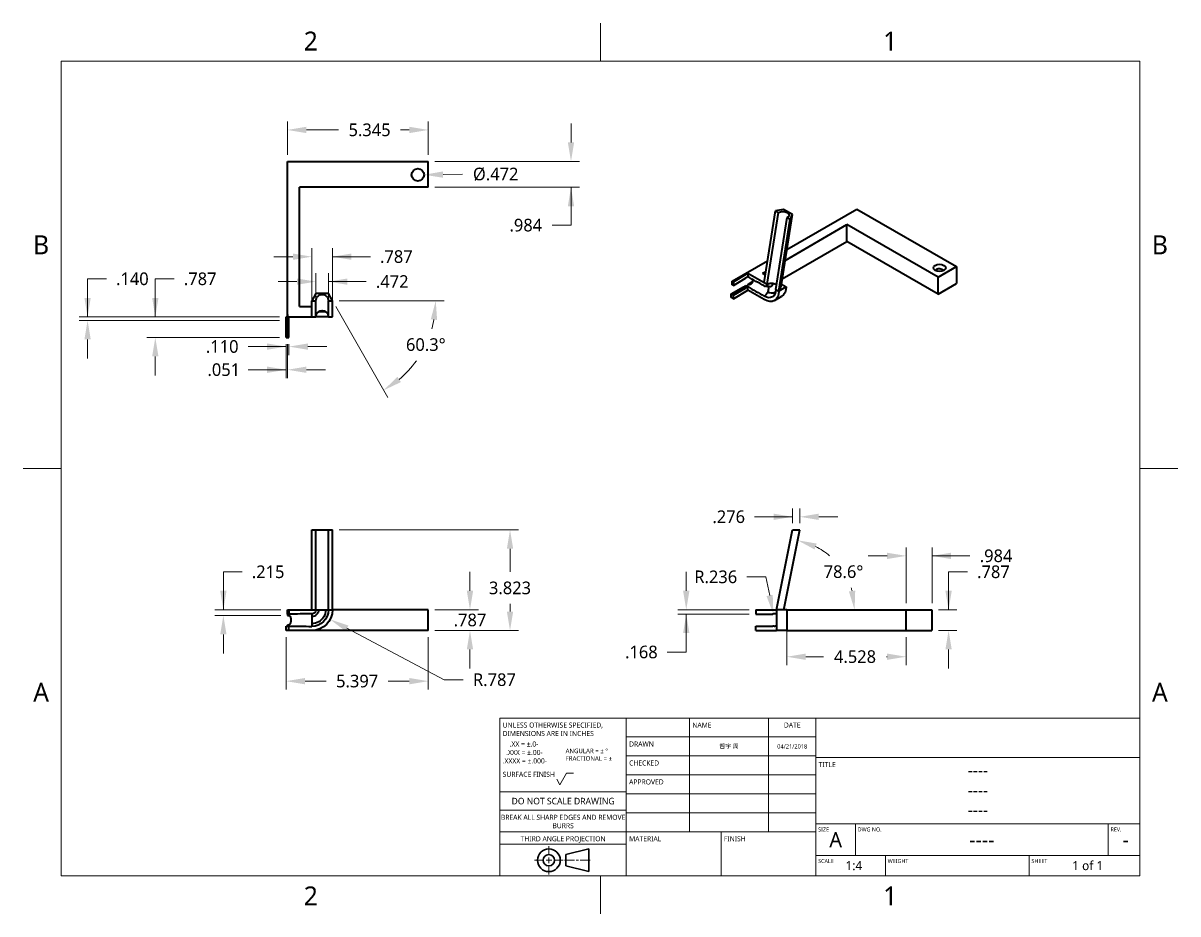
# Model space of a CAD drawing. Header units: inches. Extents: x 0 to 11, y 0 to 8.5.
import ezdxf

# ---------------------------------------------------------------- set-up
doc = ezdxf.new("R2010")
doc.units = ezdxf.units.IN
doc.header["$LTSCALE"] = 0.5
doc.header["$MEASUREMENT"] = 0
for name, color, linetype, lineweight in [('ANNOTATION_TEXT', 7, 'Continuous', 25), ('BORDER_FRAME', 7, 'Continuous', 15), ('BORDER_ZONES', 7, 'Continuous', 15), ('TANGENT_LINES', 7, 'Continuous', 15), ('TITLE_BLOCK', 7, 'Continuous', 15), ('Visible', 7, 'Continuous', 40)]:
    doc.layers.add(name, color=color, linetype=linetype, lineweight=lineweight)
doc.styles.add('Onshape-Standard', font='NotoSans-Regular.ttf')
doc.styles.add('Onshape-Standard-Dimension', font='')
doc.styles.add('Onshape-Standard-Fields', font='')
doc.styles.get('Onshape-Standard-Dimension').set_extended_font_data('Noto Sans')
doc.styles.get('Onshape-Standard-Fields').set_extended_font_data('Noto Sans')
doc.dimstyles.new('Onshape-Standard$0', dxfattribs={"dimtxt": 0.12, "dimasz": 0.18, "dimexe": 0.08, "dimexo": 0.0625, "dimgap": 0.09, "dimtad": 0, "dimtih": 1, "dimtoh": 1, "dimdec": 3, "dimzin": 7, "dimdsep": 46, "dimtxsty": 'Onshape-Standard-Dimension', "dimcen": 0.09, "dimadec": 1, "dimazin": 0, "dimtfac": 1, "dimtdec": 3, "dimtofl": 0, "dimtmove": 0, "dimatfit": 3, "dimfxl": 0, "dimtolj": 1, "dimtzin": 7, "dimlwd": 13, "dimlwe": 13, "dimarcsym": 0})
doc.dimstyles.new('Onshape-Standard$2', dxfattribs={"dimtxt": 0.12, "dimasz": 0.18, "dimexe": 0.08, "dimexo": 0.0625, "dimgap": 0.09, "dimtad": 0, "dimtih": 1, "dimtoh": 1, "dimdec": 3, "dimzin": 7, "dimdsep": 46, "dimtxsty": 'Onshape-Standard-Dimension', "dimcen": 0.09, "dimadec": 1, "dimazin": 0, "dimtfac": 1, "dimtdec": 3, "dimtofl": 0, "dimtmove": 0, "dimatfit": 3, "dimfxl": 0, "dimtolj": 1, "dimtzin": 7, "dimlwd": 13, "dimlwe": 13, "dimarcsym": 0})
doc.dimstyles.new('Onshape-Standard$3', dxfattribs={"dimtxt": 0.12, "dimasz": 0.18, "dimexe": 0.08, "dimexo": 0.0625, "dimgap": 0.09, "dimtad": 0, "dimtih": 1, "dimtoh": 1, "dimdec": 3, "dimzin": 7, "dimdsep": 46, "dimtxsty": 'Onshape-Standard-Dimension', "dimcen": 0, "dimadec": 1, "dimazin": 0, "dimtfac": 1, "dimtdec": 3, "dimtofl": 0, "dimtmove": 0, "dimatfit": 3, "dimfxl": 0, "dimtolj": 1, "dimtzin": 7, "dimlwd": 13, "dimlwe": 13, "dimarcsym": 0})
doc.dimstyles.new('Onshape-Standard$4', dxfattribs={"dimtxt": 0.12, "dimasz": 0.18, "dimexe": 0.08, "dimexo": 0.0625, "dimgap": 0.09, "dimtad": 0, "dimtih": 1, "dimtoh": 1, "dimdec": 3, "dimzin": 7, "dimdsep": 46, "dimtxsty": 'Onshape-Standard-Dimension', "dimcen": 0, "dimadec": 1, "dimazin": 0, "dimtfac": 1, "dimtdec": 3, "dimtofl": 0, "dimtmove": 0, "dimatfit": 3, "dimfxl": 0, "dimtolj": 1, "dimtzin": 7, "dimlwd": 13, "dimlwe": 13, "dimarcsym": 0})

# ---------------------------------------------------------------- blocks, each defined once
blk = doc.blocks.new('*D1')
at = {"layer": 'ANNOTATION_TEXT', "color": 0, "lineweight": 13}
for p, q in [((6.89, 3.22), (7.07, 3.22)), ((7.07, 3.22), (7.106, 3.044))]:
    blk.add_line(p, q, dxfattribs=at)
at = {"layer": 'ANNOTATION_TEXT', "color": 0}
blk.add_solid([(7.076, 3.038), (7.135, 3.05), (7.141, 2.868)], dxfattribs=at)
at = {"layer": 'Defpoints', "color": 0}
for p in [(7.141, 2.868), (7.153, 2.81)]:
    blk.add_point(p, dxfattribs=at)
at = {"layer": 'ANNOTATION_TEXT', "color": 0, "insert": (6.594, 3.22), "char_height": 0.12, "attachment_point": 5, "style": 'Onshape-Standard-Dimension'}
blk.add_mtext('\\A1;R.236', dxfattribs=at)
blk = doc.blocks.new('*D2')
at = {"layer": 'ANNOTATION_TEXT', "color": 0, "lineweight": 13}
for p, q in [((6.314, 3.088), (6.314, 3.268)), ((6.911, 2.908), (6.234, 2.908)), ((6.911, 2.866), (6.234, 2.866)), ((6.314, 2.506), (6.314, 2.866)), ((6.134, 2.506), (6.314, 2.506))]:
    blk.add_line(p, q, dxfattribs=at)
at = {"layer": 'ANNOTATION_TEXT', "color": 0}
for points in [[(6.284, 3.088), (6.344, 3.088), (6.314, 2.908)], [(6.344, 2.686), (6.284, 2.686), (6.314, 2.866)]]:
    blk.add_solid(points, dxfattribs=at)
at = {"layer": 'Defpoints', "color": 0}
for p in [(6.314, 2.866), (6.973, 2.908), (6.973, 2.866)]:
    blk.add_point(p, dxfattribs=at)
at = {"layer": 'ANNOTATION_TEXT', "color": 0, "insert": (5.888, 2.506), "char_height": 0.12, "attachment_point": 5, "style": 'Onshape-Standard-Dimension'}
blk.add_mtext('\\A1;.168', dxfattribs=at)
blk = doc.blocks.new('*D3')
at = {"layer": 'ANNOTATION_TEXT', "color": 0, "lineweight": 13}
for p, q in [((8.984, 3.268), (8.804, 3.268)), ((8.804, 3.268), (8.804, 2.908)), ((8.709, 2.908), (8.884, 2.908)), ((8.709, 2.711), (8.884, 2.711)), ((8.804, 2.531), (8.804, 2.351))]:
    blk.add_line(p, q, dxfattribs=at)
at = {"layer": 'ANNOTATION_TEXT', "color": 0}
for points in [[(8.774, 3.088), (8.834, 3.088), (8.804, 2.908)], [(8.834, 2.531), (8.774, 2.531), (8.804, 2.711)]]:
    blk.add_solid(points, dxfattribs=at)
at = {"layer": 'Defpoints', "color": 0}
for p in [(8.647, 2.908), (8.647, 2.711), (8.804, 2.711)]:
    blk.add_point(p, dxfattribs=at)
at = {"layer": 'ANNOTATION_TEXT', "color": 0, "insert": (9.23, 3.268), "char_height": 0.12, "attachment_point": 5, "style": 'Onshape-Standard-Dimension'}
blk.add_mtext('\\A1;.787', dxfattribs=at)
blk = doc.blocks.new('*D4')
at = {"layer": 'ANNOTATION_TEXT', "color": 0, "lineweight": 13}
for p, q in [((8.221, 3.42), (8.041, 3.42)), ((8.401, 2.971), (8.401, 3.5)), ((8.647, 2.971), (8.647, 3.5)), ((8.647, 3.42), (9.007, 3.42)), ((8.827, 3.42), (9.007, 3.42))]:
    blk.add_line(p, q, dxfattribs=at)
at = {"layer": 'ANNOTATION_TEXT', "color": 0}
for points in [[(8.221, 3.39), (8.221, 3.45), (8.401, 3.42)], [(8.827, 3.45), (8.827, 3.39), (8.647, 3.42)]]:
    blk.add_solid(points, dxfattribs=at)
at = {"layer": 'Defpoints', "color": 0}
for p in [(8.647, 3.42), (8.401, 2.908), (8.647, 2.908)]:
    blk.add_point(p, dxfattribs=at)
at = {"layer": 'ANNOTATION_TEXT', "color": 0, "insert": (9.255, 3.42), "char_height": 0.12, "attachment_point": 5, "style": 'Onshape-Standard-Dimension'}
blk.add_mtext('\\A1;.984', dxfattribs=at)
blk = doc.blocks.new('*D5')
at = {"layer": 'ANNOTATION_TEXT', "color": 0, "lineweight": 13}
for p, q in [((7.269, 2.846), (7.269, 2.382)), ((8.401, 2.649), (8.401, 2.382)), ((7.449, 2.462), (7.618, 2.462)), ((8.221, 2.462), (8.214, 2.462))]:
    blk.add_line(p, q, dxfattribs=at)
at = {"layer": 'ANNOTATION_TEXT', "color": 0}
for points in [[(7.449, 2.492), (7.449, 2.432), (7.269, 2.462)], [(8.221, 2.432), (8.221, 2.492), (8.401, 2.462)]]:
    blk.add_solid(points, dxfattribs=at)
at = {"layer": 'Defpoints', "color": 0}
for p in [(7.269, 2.908), (8.401, 2.711), (7.269, 2.462)]:
    blk.add_point(p, dxfattribs=at)
at = {"layer": 'ANNOTATION_TEXT', "color": 0, "insert": (7.916, 2.462), "char_height": 0.12, "attachment_point": 5, "style": 'Onshape-Standard-Dimension'}
blk.add_mtext('\\A1;4.528', dxfattribs=at)
blk = doc.blocks.new('*D6')
at = {"layer": 'ANNOTATION_TEXT', "color": 0, "lineweight": 13}
for start, end in [(49.6062, 63.2733), (15.3745, 18.082)]:
    blk.add_arc((7.239, 2.908), 0.673, start, end, dxfattribs=at)
at = {"layer": 'ANNOTATION_TEXT', "color": 0}
for points in [[(7.552, 3.537), (7.532, 3.481), (7.372, 3.568)], [(7.858, 3.082), (7.918, 3.09), (7.912, 2.908)]]:
    blk.add_solid(points, dxfattribs=at)
at = {"layer": 'Defpoints', "color": 0}
for p in [(7.392, 3.667), (7.65, 3.441), (7.239, 2.908), (7.269, 2.908), (8.401, 2.908)]:
    blk.add_point(p, dxfattribs=at)
at = {"layer": 'ANNOTATION_TEXT', "color": 0, "insert": (7.807, 3.269), "char_height": 0.12, "attachment_point": 5, "style": 'Onshape-Standard-Dimension'}
blk.add_mtext('\\A1;78.6%%d', dxfattribs=at)
blk = doc.blocks.new('*D7')
at = {"layer": 'ANNOTATION_TEXT', "color": 0, "lineweight": 13}
for p, q in [((7.323, 3.73), (7.323, 3.871)), ((7.392, 3.73), (7.392, 3.871)), ((7.323, 3.791), (6.963, 3.791)), ((7.143, 3.791), (6.963, 3.791)), ((7.572, 3.791), (7.752, 3.791))]:
    blk.add_line(p, q, dxfattribs=at)
at = {"layer": 'ANNOTATION_TEXT', "color": 0}
for points in [[(7.143, 3.761), (7.143, 3.821), (7.323, 3.791)], [(7.572, 3.821), (7.572, 3.761), (7.392, 3.791)]]:
    blk.add_solid(points, dxfattribs=at)
at = {"layer": 'Defpoints', "color": 0}
for p in [(7.392, 3.791), (7.323, 3.667), (7.392, 3.667)]:
    blk.add_point(p, dxfattribs=at)
at = {"layer": 'ANNOTATION_TEXT', "color": 0, "insert": (6.717, 3.791), "char_height": 0.12, "attachment_point": 5, "style": 'Onshape-Standard-Dimension'}
blk.add_mtext('\\A1;.276', dxfattribs=at)
blk = doc.blocks.new('*D8')
at = {"layer": 'ANNOTATION_TEXT', "color": 0, "lineweight": 13}
for p, q in [((2.515, 5.408), (2.155, 5.408)), ((2.335, 5.408), (2.155, 5.408)), ((2.515, 5.432), (2.515, 5.328)), ((2.543, 5.432), (2.543, 5.328)), ((2.723, 5.408), (2.903, 5.408))]:
    blk.add_line(p, q, dxfattribs=at)
at = {"layer": 'ANNOTATION_TEXT', "color": 0}
for points in [[(2.335, 5.378), (2.335, 5.438), (2.515, 5.408)], [(2.723, 5.438), (2.723, 5.378), (2.543, 5.408)]]:
    blk.add_solid(points, dxfattribs=at)
at = {"layer": 'Defpoints', "color": 0}
for p in [(2.515, 5.494), (2.543, 5.494), (2.543, 5.408)]:
    blk.add_point(p, dxfattribs=at)
at = {"layer": 'ANNOTATION_TEXT', "color": 0, "insert": (1.909, 5.408), "char_height": 0.12, "attachment_point": 5, "style": 'Onshape-Standard-Dimension'}
blk.add_mtext('\\A1;.110', dxfattribs=at)
blk = doc.blocks.new('*D9')
at = {"layer": 'ANNOTATION_TEXT', "color": 0, "lineweight": 13}
for p, q in [((2.515, 5.432), (2.515, 5.108)), ((2.528, 5.432), (2.528, 5.108)), ((2.515, 5.188), (2.155, 5.188)), ((2.335, 5.188), (2.155, 5.188)), ((2.708, 5.188), (2.888, 5.188))]:
    blk.add_line(p, q, dxfattribs=at)
at = {"layer": 'ANNOTATION_TEXT', "color": 0}
for points in [[(2.335, 5.158), (2.335, 5.218), (2.515, 5.188)], [(2.708, 5.218), (2.708, 5.158), (2.528, 5.188)]]:
    blk.add_solid(points, dxfattribs=at)
at = {"layer": 'Defpoints', "color": 0}
for p in [(2.515, 5.494), (2.528, 5.494), (2.528, 5.188)]:
    blk.add_point(p, dxfattribs=at)
at = {"layer": 'ANNOTATION_TEXT', "color": 0, "insert": (1.924, 5.188), "char_height": 0.12, "attachment_point": 5, "style": 'Onshape-Standard-Dimension'}
blk.add_mtext('\\A1;.051', dxfattribs=at)
blk = doc.blocks.new('*D10')
at = {"layer": 'ANNOTATION_TEXT', "color": 0, "lineweight": 13}
for p, q in [((1.454, 6.051), (1.274, 6.051)), ((1.274, 6.051), (1.274, 5.691)), ((2.453, 5.691), (1.194, 5.691)), ((2.453, 5.494), (1.194, 5.494)), ((1.274, 5.314), (1.274, 5.134))]:
    blk.add_line(p, q, dxfattribs=at)
at = {"layer": 'ANNOTATION_TEXT', "color": 0}
for points in [[(1.244, 5.871), (1.304, 5.871), (1.274, 5.691)], [(1.304, 5.314), (1.244, 5.314), (1.274, 5.494)]]:
    blk.add_solid(points, dxfattribs=at)
at = {"layer": 'Defpoints', "color": 0}
for p in [(1.274, 5.691), (2.515, 5.691), (2.515, 5.494)]:
    blk.add_point(p, dxfattribs=at)
at = {"layer": 'ANNOTATION_TEXT', "color": 0, "insert": (1.7, 6.051), "char_height": 0.12, "attachment_point": 5, "style": 'Onshape-Standard-Dimension'}
blk.add_mtext('\\A1;.787', dxfattribs=at)
blk = doc.blocks.new('*D11')
at = {"layer": 'ANNOTATION_TEXT', "color": 0, "lineweight": 13}
for p, q in [((0.811, 6.051), (0.631, 6.051)), ((0.631, 6.051), (0.631, 5.691)), ((2.453, 5.691), (0.551, 5.691)), ((2.453, 5.656), (0.551, 5.656)), ((0.631, 5.476), (0.631, 5.296))]:
    blk.add_line(p, q, dxfattribs=at)
at = {"layer": 'ANNOTATION_TEXT', "color": 0}
for points in [[(0.601, 5.871), (0.661, 5.871), (0.631, 5.691)], [(0.661, 5.476), (0.601, 5.476), (0.631, 5.656)]]:
    blk.add_solid(points, dxfattribs=at)
at = {"layer": 'Defpoints', "color": 0}
for p in [(0.631, 5.691), (2.515, 5.691), (2.515, 5.656)]:
    blk.add_point(p, dxfattribs=at)
at = {"layer": 'ANNOTATION_TEXT', "color": 0, "insert": (1.056, 6.051), "char_height": 0.12, "attachment_point": 5, "style": 'Onshape-Standard-Dimension'}
blk.add_mtext('\\A1;.140', dxfattribs=at)
blk = doc.blocks.new('*D12')
at = {"layer": 'ANNOTATION_TEXT', "color": 0, "lineweight": 13}
for p, q in [((2.528, 7.23), (2.528, 7.546)), ((2.708, 7.466), (3.014, 7.466)), ((3.685, 7.466), (3.602, 7.466)), ((3.865, 7.23), (3.865, 7.546))]:
    blk.add_line(p, q, dxfattribs=at)
at = {"layer": 'ANNOTATION_TEXT', "color": 0}
for points in [[(2.708, 7.496), (2.708, 7.436), (2.528, 7.466)], [(3.685, 7.436), (3.685, 7.496), (3.865, 7.466)]]:
    blk.add_solid(points, dxfattribs=at)
at = {"layer": 'Defpoints', "color": 0}
for p in [(3.865, 7.466), (2.528, 7.167), (3.865, 7.167)]:
    blk.add_point(p, dxfattribs=at)
at = {"layer": 'ANNOTATION_TEXT', "color": 0, "insert": (3.308, 7.466), "char_height": 0.12, "attachment_point": 5, "style": 'Onshape-Standard-Dimension'}
blk.add_mtext('\\A1;5.345', dxfattribs=at)
blk = doc.blocks.new('*D13')
at = {"layer": 'ANNOTATION_TEXT', "color": 0, "lineweight": 13}
blk.add_line((4.005, 7.042), (4.191, 7.045), dxfattribs=at)
at = {"layer": 'ANNOTATION_TEXT', "color": 0}
blk.add_solid([(4.005, 7.072), (4.006, 7.012), (3.825, 7.04)], dxfattribs=at)
at = {"layer": 'Defpoints', "color": 0}
for p in [(3.707, 7.039), (3.825, 7.04)]:
    blk.add_point(p, dxfattribs=at)
at = {"layer": 'ANNOTATION_TEXT', "color": 0, "insert": (4.505, 7.045), "char_height": 0.12, "attachment_point": 5, "style": 'Onshape-Standard-Dimension'}
blk.add_mtext('\\A1;%%c.472', dxfattribs=at)
blk = doc.blocks.new('*D14')
at = {"layer": 'ANNOTATION_TEXT', "color": 0, "lineweight": 13}
for p, q in [((5.22, 7.347), (5.22, 7.527)), ((3.927, 7.167), (5.3, 7.167)), ((3.927, 6.921), (5.3, 6.921)), ((5.22, 6.561), (5.22, 6.921)), ((5.04, 6.561), (5.22, 6.561))]:
    blk.add_line(p, q, dxfattribs=at)
at = {"layer": 'ANNOTATION_TEXT', "color": 0}
for points in [[(5.19, 7.347), (5.25, 7.347), (5.22, 7.167)], [(5.25, 6.741), (5.19, 6.741), (5.22, 6.921)]]:
    blk.add_solid(points, dxfattribs=at)
at = {"layer": 'Defpoints', "color": 0}
for p in [(3.865, 7.167), (5.22, 7.167), (3.865, 6.921)]:
    blk.add_point(p, dxfattribs=at)
at = {"layer": 'ANNOTATION_TEXT', "color": 0, "insert": (4.791, 6.561), "char_height": 0.12, "attachment_point": 5, "style": 'Onshape-Standard-Dimension'}
blk.add_mtext('\\A1;.984', dxfattribs=at)
blk = doc.blocks.new('*D15')
at = {"layer": 'ANNOTATION_TEXT', "color": 0, "lineweight": 13}
for p, q in [((2.58, 6.262), (2.4, 6.262)), ((2.76, 5.754), (2.76, 6.342)), ((2.956, 5.754), (2.956, 6.342)), ((2.956, 6.262), (3.316, 6.262)), ((3.136, 6.262), (3.316, 6.262))]:
    blk.add_line(p, q, dxfattribs=at)
at = {"layer": 'ANNOTATION_TEXT', "color": 0}
for points in [[(2.58, 6.232), (2.58, 6.292), (2.76, 6.262)], [(3.136, 6.292), (3.136, 6.232), (2.956, 6.262)]]:
    blk.add_solid(points, dxfattribs=at)
at = {"layer": 'Defpoints', "color": 0}
for p in [(2.956, 6.262), (2.76, 5.691), (2.956, 5.691)]:
    blk.add_point(p, dxfattribs=at)
at = {"layer": 'ANNOTATION_TEXT', "color": 0, "insert": (3.562, 6.262), "char_height": 0.12, "attachment_point": 5, "style": 'Onshape-Standard-Dimension'}
blk.add_mtext('\\A1;.787', dxfattribs=at)
blk = doc.blocks.new('*D16')
at = {"layer": 'ANNOTATION_TEXT', "color": 0, "lineweight": 13}
for p, q in [((2.799, 5.754), (2.799, 6.105)), ((2.917, 5.754), (2.917, 6.105)), ((2.619, 6.025), (2.439, 6.025)), ((2.917, 6.025), (3.277, 6.025)), ((3.097, 6.025), (3.277, 6.025))]:
    blk.add_line(p, q, dxfattribs=at)
at = {"layer": 'ANNOTATION_TEXT', "color": 0}
for points in [[(2.619, 5.995), (2.619, 6.055), (2.799, 6.025)], [(3.097, 6.055), (3.097, 5.995), (2.917, 6.025)]]:
    blk.add_solid(points, dxfattribs=at)
at = {"layer": 'Defpoints', "color": 0}
for p in [(2.917, 6.025), (2.799, 5.691), (2.917, 5.691)]:
    blk.add_point(p, dxfattribs=at)
at = {"layer": 'ANNOTATION_TEXT', "color": 0, "insert": (3.523, 6.025), "char_height": 0.12, "attachment_point": 5, "style": 'Onshape-Standard-Dimension'}
blk.add_mtext('\\A1;.472', dxfattribs=at)
blk = doc.blocks.new('*D17')
at = {"layer": 'ANNOTATION_TEXT', "color": 0, "lineweight": 13}
for p, q in [((3.019, 5.843), (4.016, 5.843)), ((2.987, 5.789), (3.481, 4.923))]:
    blk.add_line(p, q, dxfattribs=at)
for start, end in [(344.2733, 349.4534), (310.2431, 324.4619)]:
    blk.add_arc((2.956, 5.843), 0.979, start, end, dxfattribs=at)
at = {"layer": 'ANNOTATION_TEXT', "color": 0}
for points in [[(3.949, 5.661), (3.889, 5.667), (3.936, 5.843)], [(3.572, 5.121), (3.606, 5.071), (3.441, 4.993)]]:
    blk.add_solid(points, dxfattribs=at)
at = {"layer": 'Defpoints', "color": 0}
for p in [(2.917, 5.912), (2.917, 5.843), (2.956, 5.843), (2.956, 5.843), (3.704, 5.211)]:
    blk.add_point(p, dxfattribs=at)
at = {"layer": 'ANNOTATION_TEXT', "color": 0, "insert": (3.842, 5.426), "char_height": 0.12, "attachment_point": 5, "style": 'Onshape-Standard-Dimension'}
blk.add_mtext('\\A1;60.3%%d', dxfattribs=at)
blk = doc.blocks.new('*D18')
at = {"layer": 'ANNOTATION_TEXT', "color": 0, "lineweight": 13}
for p, q in [((2.1, 3.268), (1.92, 3.268)), ((1.92, 3.268), (1.92, 2.908)), ((2.466, 2.908), (1.84, 2.908)), ((2.466, 2.854), (1.84, 2.854)), ((1.92, 2.674), (1.92, 2.494))]:
    blk.add_line(p, q, dxfattribs=at)
at = {"layer": 'ANNOTATION_TEXT', "color": 0}
for points in [[(1.89, 3.088), (1.95, 3.088), (1.92, 2.908)], [(1.95, 2.674), (1.89, 2.674), (1.92, 2.854)]]:
    blk.add_solid(points, dxfattribs=at)
at = {"layer": 'Defpoints', "color": 0}
for p in [(1.92, 2.908), (2.528, 2.908), (2.528, 2.854)]:
    blk.add_point(p, dxfattribs=at)
at = {"layer": 'ANNOTATION_TEXT', "color": 0, "insert": (2.345, 3.268), "char_height": 0.12, "attachment_point": 5, "style": 'Onshape-Standard-Dimension'}
blk.add_mtext('\\A1;.215', dxfattribs=at)
blk = doc.blocks.new('*D19')
at = {"layer": 'ANNOTATION_TEXT', "color": 0, "lineweight": 13}
for p, q in [((2.515, 2.649), (2.515, 2.15)), ((3.865, 2.649), (3.865, 2.15)), ((2.695, 2.23), (2.895, 2.23)), ((3.685, 2.23), (3.485, 2.23))]:
    blk.add_line(p, q, dxfattribs=at)
at = {"layer": 'ANNOTATION_TEXT', "color": 0}
for points in [[(2.695, 2.26), (2.695, 2.2), (2.515, 2.23)], [(3.685, 2.2), (3.685, 2.26), (3.865, 2.23)]]:
    blk.add_solid(points, dxfattribs=at)
at = {"layer": 'Defpoints', "color": 0}
for p in [(2.515, 2.711), (3.865, 2.711), (3.865, 2.23)]:
    blk.add_point(p, dxfattribs=at)
at = {"layer": 'ANNOTATION_TEXT', "color": 0, "insert": (3.19, 2.23), "char_height": 0.12, "attachment_point": 5, "style": 'Onshape-Standard-Dimension'}
blk.add_mtext('\\A1;5.397', dxfattribs=at)
blk = doc.blocks.new('*D20')
at = {"layer": 'ANNOTATION_TEXT', "color": 0, "lineweight": 13}
for p, q in [((3.019, 3.667), (4.721, 3.667)), ((4.641, 3.487), (4.641, 3.267)), ((4.641, 2.891), (4.641, 2.964)), ((3.927, 2.711), (4.721, 2.711))]:
    blk.add_line(p, q, dxfattribs=at)
at = {"layer": 'ANNOTATION_TEXT', "color": 0}
for points in [[(4.671, 3.487), (4.611, 3.487), (4.641, 3.667)], [(4.611, 2.891), (4.671, 2.891), (4.641, 2.711)]]:
    blk.add_solid(points, dxfattribs=at)
at = {"layer": 'Defpoints', "color": 0}
for p in [(2.956, 3.667), (3.865, 2.711), (4.641, 2.711)]:
    blk.add_point(p, dxfattribs=at)
at = {"layer": 'ANNOTATION_TEXT', "color": 0, "insert": (4.641, 3.115), "char_height": 0.12, "attachment_point": 5, "style": 'Onshape-Standard-Dimension'}
blk.add_mtext('\\A1;3.823', dxfattribs=at)
blk = doc.blocks.new('*D21')
at = {"layer": 'ANNOTATION_TEXT', "color": 0, "lineweight": 13}
for p, q in [((4.261, 3.088), (4.261, 3.268)), ((3.927, 2.908), (4.341, 2.908)), ((3.927, 2.711), (4.341, 2.711)), ((4.261, 2.531), (4.261, 2.351))]:
    blk.add_line(p, q, dxfattribs=at)
at = {"layer": 'ANNOTATION_TEXT', "color": 0}
for points in [[(4.231, 3.088), (4.291, 3.088), (4.261, 2.908)], [(4.291, 2.531), (4.231, 2.531), (4.261, 2.711)]]:
    blk.add_solid(points, dxfattribs=at)
at = {"layer": 'Defpoints', "color": 0}
for p in [(3.865, 2.908), (4.261, 2.908), (3.865, 2.711)]:
    blk.add_point(p, dxfattribs=at)
at = {"layer": 'ANNOTATION_TEXT', "color": 0, "insert": (4.261, 2.81), "char_height": 0.12, "attachment_point": 5, "style": 'Onshape-Standard-Dimension'}
blk.add_mtext('\\A1;.787', dxfattribs=at)
blk = doc.blocks.new('*D22')
at = {"layer": 'ANNOTATION_TEXT', "color": 0, "lineweight": 13}
for p, q in [((4.017, 2.243), (3.093, 2.732)), ((4.197, 2.243), (4.017, 2.243))]:
    blk.add_line(p, q, dxfattribs=at)
at = {"layer": 'ANNOTATION_TEXT', "color": 0}
blk.add_solid([(3.107, 2.758), (3.079, 2.705), (2.934, 2.816)], dxfattribs=at)
at = {"layer": 'Defpoints', "color": 0}
for p in [(2.76, 2.908), (2.934, 2.816)]:
    blk.add_point(p, dxfattribs=at)
at = {"layer": 'ANNOTATION_TEXT', "color": 0, "insert": (4.493, 2.243), "char_height": 0.12, "attachment_point": 5, "style": 'Onshape-Standard-Dimension'}
blk.add_mtext('\\A1;R.787', dxfattribs=at)

msp = doc.modelspace()

# ---------------------------------------------------------------- linework, layer by layer
at = {"layer": 'BORDER_FRAME'}
for p, q in [((0.38, 0.38), (0.38, 8.12)), ((0.38, 8.12), (10.62, 8.12)), ((10.62, 8.12), (10.62, 0.38)), ((10.62, 0.38), (0.38, 0.38))]:
    msp.add_line(p, q, dxfattribs=at)
at = {"layer": 'BORDER_ZONES'}
for p, q in [((5.5, 8.12), (5.5, 8.481)), ((0.38, 4.25), (0.019, 4.25)), ((10.62, 4.25), (10.981, 4.25)), ((5.5, 0.38), (5.5, 0.019))]:
    msp.add_line(p, q, dxfattribs=at)
at = {"layer": 'TANGENT_LINES'}
msp.add_line((2.75952, 2.84352), (2.75952, 2.77584), dxfattribs=at)
at = {"layer": 'TANGENT_LINES', "flags": 128}
msp.add_lwpolyline([(6.88968, 5.98385), (6.87732, 5.97455), (6.86497, 5.96958)], dxfattribs=at)
at = {"layer": 'TANGENT_LINES', "extrusion": (0, 0, -1)}
msp.add_ellipse((7.05323, 5.93549), major_axis=(-0.02953, -0.05114), ratio=0.57735027, start_param=3.3167772, end_param=4.53720445, dxfattribs=at)
at = {"layer": 'TITLE_BLOCK'}
for p, q in [((4.545, 0.38), (4.545, 1.88)), ((4.545, 1.88), (5.745, 1.88)), ((5.745, 0.38), (5.745, 1.88)), ((5.745, 1.88), (7.545, 1.88)), ((6.345, 0.8), (6.345, 1.88)), ((7.095, 0.8), (7.095, 1.88)), ((7.545, 0.38), (7.545, 1.88)), ((7.545, 1.88), (10.62, 1.88)), ((5.745, 1.7), (7.545, 1.7)), ((5.745, 1.52), (7.545, 1.52)), ((7.545, 1.505), (10.62, 1.505)), ((5.115, 1.24604), (5.178, 1.35516)), ((5.178, 1.35516), (5.244, 1.35516)), ((5.745, 1.34), (7.545, 1.34)), ((5.085, 1.298), (5.115, 1.24604)), ((4.545, 1.178), (5.745, 1.178)), ((5.745, 1.16), (7.545, 1.16)), ((4.545, 1.004), (5.745, 1.004)), ((5.745, 0.98), (7.545, 0.98)), ((4.545, 0.8), (5.745, 0.8)), ((5.745, 0.8), (7.545, 0.8)), ((6.645, 0.38), (6.645, 0.8)), ((7.545, 0.875), (10.62, 0.875)), ((7.92, 0.575), (7.92, 0.875)), ((10.32, 0.575), (10.32, 0.875)), ((4.545, 0.68), (5.745, 0.68)), ((7.545, 0.575), (10.62, 0.575)), ((8.205, 0.38), (8.205, 0.575)), ((9.57, 0.38), (9.57, 0.575)), ((4.545, 0.38), (5.745, 0.38))]:
    msp.add_line(p, q, dxfattribs=at)
at = {"layer": 'TITLE_BLOCK', "lineweight": 15}
for p, q in [((5.01, 0.5828), (5.01, 0.6638)), ((5.01, 0.5558), (5.01, 0.5018)), ((4.956, 0.5288), (4.875, 0.5288)), ((5.037, 0.5288), (4.983, 0.5288)), ((5.01, 0.4748), (5.01, 0.3938)), ((5.064, 0.5288), (5.145, 0.5288)), ((5.253, 0.5288), (5.1585, 0.5288)), ((5.2908, 0.5288), (5.2692, 0.5288)), ((5.307, 0.5288), (5.4015, 0.5288))]:
    msp.add_line(p, q, dxfattribs=at)
at = {"layer": 'TITLE_BLOCK', "lineweight": 30}
for p, q in [((5.388, 0.6368), (5.172, 0.5828)), ((5.172, 0.5828), (5.172, 0.4748)), ((5.388, 0.4208), (5.388, 0.6368)), ((5.172, 0.4748), (5.388, 0.4208))]:
    msp.add_line(p, q, dxfattribs=at)
for radius in [0.108, 0.054]:
    msp.add_circle((5.01, 0.5288), radius, dxfattribs=at)
at = {"layer": 'Visible'}
for p, q in [((2.52822, 5.4942), (2.52822, 7.16743)), ((2.52822, 7.16743), (3.86458, 7.16743)), ((3.86458, 6.92136), (3.86458, 7.16743)), ((3.86458, 6.92136), (2.64141, 6.92136)), ((2.64141, 5.78947), (2.64141, 6.92136)), ((7.05323, 6.01585), (7.16098, 6.6978)), ((7.23764, 6.70991), (7.16098, 6.6978)), ((7.16098, 6.6978), (7.18882, 6.68173)), ((7.32115, 6.66169), (7.23764, 6.70991)), ((7.26859, 6.32905), (7.93363, 6.71301)), ((7.93363, 6.71301), (8.87858, 6.16744)), ((7.08107, 5.99978), (7.18882, 6.68173)), ((7.16459, 5.95156), (7.27234, 6.63351)), ((7.19242, 5.93549), (7.30018, 6.61744)), ((7.2134, 5.97974), (7.32115, 6.66169)), ((7.27234, 6.63351), (7.30018, 6.61744)), ((7.30018, 6.61744), (7.32115, 6.66169)), ((7.25252, 6.22735), (7.83968, 6.56634)), ((7.83968, 6.40562), (7.83968, 6.56634)), ((8.70459, 6.06699), (7.83968, 6.56634)), ((7.22458, 6.05049), (7.83968, 6.40562)), ((8.70459, 5.90626), (7.83968, 6.40562)), ((6.75048, 6.02992), (7.08607, 6.22367)), ((8.70459, 6.06699), (8.87858, 6.16744)), ((8.87858, 6.16744), (8.87858, 6.00671)), ((6.75048, 6.02992), (6.76092, 6.02389)), ((6.75048, 5.99563), (6.75048, 6.02992)), ((6.76092, 6.02389), (6.90012, 6.10425)), ((6.76092, 5.98987), (6.87619, 6.05642)), ((6.89934, 6.06978), (6.90012, 6.07023)), ((6.90012, 6.10425), (7.05323, 6.01585)), ((6.90012, 6.10425), (6.90012, 6.07023)), ((7.03931, 6.10425), (7.07, 6.12197)), ((7.03931, 6.10425), (7.06487, 6.0895)), ((8.70459, 5.90626), (8.70459, 6.06699)), ((6.74144, 5.9087), (6.85591, 5.97479)), ((6.76092, 5.98987), (6.75048, 5.99563)), ((6.75048, 5.90348), (6.85488, 5.96375)), ((6.76092, 6.02389), (6.76092, 5.98987)), ((6.76092, 5.89718), (6.87619, 5.96373)), ((6.76092, 5.86316), (6.90012, 5.94352)), ((6.85488, 5.96375), (6.86496, 5.96957)), ((6.85591, 5.97479), (6.86496, 5.96957)), ((6.86497, 5.96958), (6.87619, 5.96373)), ((6.88064, 5.98907), (6.88968, 5.98384)), ((6.89934, 5.9771), (6.88968, 5.98384)), ((6.88968, 5.98384), (6.90012, 5.97755)), ((6.89934, 5.9771), (6.90012, 5.97755)), ((6.90012, 5.94352), (6.90012, 5.97755)), ((7.05323, 5.85512), (6.90012, 5.94352)), ((6.90465, 6.00202), (6.94125, 6.02316)), ((6.90465, 6.00202), (6.91587, 5.99645)), ((6.91587, 5.99645), (6.92961, 6.00438)), ((7.05323, 6.01585), (7.08107, 5.99978)), ((7.08466, 5.98537), (7.08745, 5.98288)), ((7.16459, 5.95156), (7.19242, 5.93549)), ((7.19242, 5.93549), (7.2134, 5.97974)), ((7.26202, 5.97567), (7.19242, 5.93549)), ((7.21687, 6.00174), (7.26202, 5.97567)), ((8.70459, 5.90626), (8.87858, 6.00671)), ((2.79889, 5.91247), (2.75952, 5.84343)), ((2.75952, 5.84343), (2.79889, 5.84343)), ((2.75952, 5.69105), (2.75952, 5.84343)), ((2.917, 5.91247), (2.79889, 5.91247)), ((2.79889, 5.69105), (2.79889, 5.84343)), ((2.95637, 5.84343), (2.917, 5.91247)), ((2.917, 5.69105), (2.917, 5.84343)), ((2.917, 5.84343), (2.95637, 5.84343)), ((2.95637, 5.69105), (2.95637, 5.84343)), ((6.74144, 5.87441), (6.74144, 5.9087)), ((6.74144, 5.9087), (6.75048, 5.90348)), ((6.76092, 5.86316), (6.74144, 5.87441)), ((6.75048, 5.90348), (6.76092, 5.89718)), ((6.76092, 5.86316), (6.76092, 5.89718)), ((7.15166, 5.84537), (7.22125, 5.88556)), ((2.64141, 5.78947), (2.75952, 5.78947)), ((2.89178, 5.73945), (2.82415, 5.73945)), ((2.51542, 5.69106), (2.52822, 5.69106)), ((2.51542, 5.65609), (2.51542, 5.69106)), ((2.51542, 5.4942), (2.51542, 5.65609)), ((2.51542, 5.65609), (2.52822, 5.65609)), ((2.54298, 5.4942), (2.54298, 5.69105)), ((2.54298, 5.69105), (2.75952, 5.69105)), ((2.75952, 5.69105), (2.79889, 5.69105)), ((2.917, 5.69105), (2.79889, 5.69105)), ((2.917, 5.69105), (2.95637, 5.69105)), ((2.51542, 5.4942), (2.52822, 5.4942)), ((2.52822, 5.4942), (2.54298, 5.4942)), ((2.75952, 2.9081), (2.75952, 3.66712)), ((2.75952, 3.66712), (2.79889, 3.66712)), ((2.79889, 2.9081), (2.79889, 3.66712)), ((2.79889, 3.66712), (2.917, 3.66712)), ((2.917, 2.9081), (2.917, 3.66712)), ((2.917, 3.66712), (2.95637, 3.66712)), ((2.95637, 2.9081), (2.95637, 3.66712)), ((7.17025, 2.9081), (7.32263, 3.66712)), ((7.23928, 2.9081), (7.39167, 3.66712)), ((7.32263, 3.66712), (7.39167, 3.66712)), ((2.52821, 2.85848), (2.52822, 2.85446)), ((2.52822, 2.9081), (2.54298, 2.9081)), ((2.52822, 2.86611), (2.52822, 2.9081)), ((2.54298, 2.86644), (2.52822, 2.86611)), ((2.52822, 2.86611), (2.54298, 2.86643)), ((2.52822, 2.85446), (2.54298, 2.85446)), ((2.54298, 2.9081), (2.75952, 2.9081)), ((2.54298, 2.9081), (2.54298, 2.86644)), ((2.75952, 2.9081), (2.79889, 2.9081)), ((2.75952, 2.86873), (2.75952, 2.84352)), ((2.79889, 2.9081), (2.91589, 2.9081)), ((2.89178, 2.9081), (2.89178, 2.90772)), ((2.917, 2.9081), (2.95637, 2.9081)), ((3.86458, 2.9081), (2.95637, 2.9081)), ((3.86458, 2.71125), (3.86458, 2.9081)), ((6.9734, 2.9081), (6.9734, 2.86644)), ((6.9734, 2.9081), (7.17025, 2.9081)), ((6.9734, 2.86644), (6.9734, 2.86611)), ((6.9734, 2.86644), (7.13641, 2.86644)), ((6.9734, 2.86611), (7.13531, 2.86611)), ((7.16915, 2.86644), (7.17025, 2.86644)), ((7.26867, 2.9081), (7.17025, 2.9081)), ((7.17025, 2.9081), (7.17025, 2.71125)), ((7.17025, 2.86643), (7.17025, 2.86611)), ((7.26867, 2.9081), (8.40056, 2.9081)), ((7.26867, 2.9081), (7.26867, 2.71125)), ((8.40056, 2.71125), (8.40056, 2.9081)), ((8.40056, 2.9081), (8.64663, 2.9081)), ((8.64663, 2.9081), (8.64663, 2.71125)), ((2.51542, 2.71125), (2.51542, 2.75325)), ((2.51542, 2.75325), (2.52822, 2.75325)), ((2.52822, 2.76493), (2.54298, 2.76493)), ((2.52822, 2.75325), (2.54298, 2.75292)), ((2.54298, 2.75292), (2.52822, 2.75325)), ((2.54298, 2.71125), (2.54298, 2.75292)), ((2.75952, 2.77584), (2.75952, 2.75062)), ((6.9734, 2.75325), (7.12104, 2.75325)), ((6.9734, 2.75325), (6.9734, 2.75292)), ((6.9734, 2.71125), (6.9734, 2.75292)), ((6.9734, 2.75292), (7.13641, 2.75292)), ((7.12104, 2.75325), (7.1353, 2.75325)), ((7.16915, 2.75292), (7.17025, 2.75292)), ((7.17025, 2.75325), (7.17025, 2.75292)), ((2.54298, 2.71125), (2.51542, 2.71125)), ((2.75952, 2.71125), (2.54298, 2.71125)), ((3.86458, 2.71125), (2.75952, 2.71125)), ((6.9734, 2.71125), (7.17025, 2.71125)), ((7.26867, 2.71125), (7.17025, 2.71125)), ((7.26867, 2.71125), (8.40056, 2.71125)), ((8.40056, 2.71125), (8.64663, 2.71125))]:
    msp.add_line(p, q, dxfattribs=at)
at = {"layer": 'Visible', "flags": 128}
for points in [[(7.18882, 6.68173), (7.19777, 6.68598), (7.20798, 6.68915), (7.21907, 6.6911), (7.23061, 6.69177), (7.24215, 6.69112), (7.25325, 6.68918), (7.26347, 6.68603), (7.27244, 6.68178), (7.27979, 6.67661), (7.28525, 6.6707), (7.28861, 6.6643), (7.28973, 6.65763), (7.28949, 6.65457), (7.28858, 6.65097), (7.2852, 6.64457), (7.27971, 6.63867), (7.27234, 6.63351)], [(8.67894, 6.13086), (8.68352, 6.13655), (8.68997, 6.14208), (8.69727, 6.14602), (8.70131, 6.14741), (8.70561, 6.1484), (8.71116, 6.14901), (8.71682, 6.14898), (8.72266, 6.14833), (8.73105, 6.14645), (8.73914, 6.14372), (8.74683, 6.14041), (8.75399, 6.13678), (8.76045, 6.13308), (8.76163, 6.13236)], [(6.9408, 6.04781), (6.9414, 6.04624), (6.94324, 6.0352), (6.94139, 6.02344), (6.94129, 6.02315), (6.93603, 6.01201), (6.92975, 6.00401), (6.92748, 6.00185), (6.92242, 5.99811), (6.92193, 5.99784), (6.91896, 5.99658), (6.91745, 5.9963), (6.91587, 5.99645)], [(6.90465, 6.00202), (6.89799, 5.99278), (6.88968, 5.98385)], [(7.08745, 5.92762), (7.08077, 5.91516), (7.07252, 5.90388), (7.06316, 5.8944), (7.05323, 5.88727)], [(7.07291, 5.98175), (7.07631, 5.98339), (7.08088, 5.9847), (7.08417, 5.98503), (7.08452, 5.98503)], [(7.08107, 5.99978), (7.09002, 6.00404), (7.10023, 6.0072), (7.11132, 6.00916), (7.12286, 6.00982), (7.13439, 6.00917), (7.14549, 6.00723), (7.15572, 6.00408), (7.16468, 5.99983), (7.17152, 5.99509)], [(7.08452, 5.98503), (7.08603, 5.98493), (7.08655, 5.98484)], [(7.13312, 6.00924), (7.13224, 5.99946), (7.12964, 5.99107), (7.12542, 5.98439), (7.11974, 5.97968), (7.11282, 5.97712), (7.10493, 5.9768), (7.09636, 5.97875), (7.08745, 5.98288)], [(7.1627, 5.92803), (7.15359, 5.92106), (7.13941, 5.91582), (7.12324, 5.91517), (7.1057, 5.91916), (7.08745, 5.92762)], [(2.79889, 5.84343), (2.8, 5.85498), (2.80334, 5.86608), (2.80879, 5.87631), (2.81614, 5.88528), (2.82509, 5.89264), (2.83531, 5.89812), (2.84641, 5.90149), (2.85794, 5.90263), (2.86948, 5.90149), (2.88057, 5.89812), (2.89079, 5.89264), (2.89975, 5.88528), (2.90709, 5.87631), (2.91254, 5.86608), (2.91589, 5.85498), (2.917, 5.84343)], [(2.52822, 5.71222), (2.52821, 5.7028), (2.52822, 5.69106)], [(2.79889, 5.69105), (2.8, 5.70259), (2.80334, 5.71369), (2.80879, 5.72392), (2.81614, 5.73289), (2.82509, 5.74026), (2.83531, 5.74573), (2.84641, 5.7491), (2.85794, 5.75024), (2.86948, 5.7491), (2.88057, 5.74573), (2.89079, 5.74026), (2.89975, 5.73289), (2.90709, 5.72392), (2.91254, 5.71369), (2.91589, 5.70259), (2.917, 5.69105)], [(2.52822, 2.8661), (2.52821, 2.86104), (2.52821, 2.85848)], [(2.54298, 2.85446), (2.54416, 2.85433), (2.54531, 2.854), (2.54759, 2.85277), (2.54871, 2.85185), (2.54982, 2.8507), (2.55092, 2.84931), (2.55201, 2.84766), (2.55446, 2.84278), (2.55653, 2.83675), (2.55802, 2.83054), (2.55906, 2.82394), (2.55967, 2.81703), (2.55985, 2.80991), (2.5596, 2.80281), (2.55893, 2.7959), (2.55783, 2.78928), (2.55629, 2.78304), (2.55419, 2.77701), (2.55173, 2.77208), (2.55009, 2.76967), (2.54824, 2.76761), (2.546, 2.76592), (2.54465, 2.76531), (2.54298, 2.76493)], [(2.8241, 2.9081), (2.82286, 2.8955), (2.81919, 2.88339), (2.81322, 2.87222), (2.80519, 2.86244), (2.7954, 2.8544), (2.78423, 2.84844), (2.77212, 2.84476), (2.75952, 2.84352)], [(2.89178, 2.90772), (2.89065, 2.89084), (2.88728, 2.87387), (2.88172, 2.85749), (2.87406, 2.84197), (2.86445, 2.82758), (2.85304, 2.81458), (2.84004, 2.80317), (2.82565, 2.79356), (2.81013, 2.78591), (2.79375, 2.78034), (2.77678, 2.77697), (2.75952, 2.77584)], [(2.52822, 2.76493), (2.52821, 2.75832), (2.52822, 2.75325)]]:
    msp.add_lwpolyline(points, dxfattribs=at)
at = {"layer": 'Visible'}
msp.add_circle((3.76615, 7.03947), 0.05906, dxfattribs=at)
at = {"layer": 'Visible', "extrusion": (1.22465e-16, 0, -1)}
for centre, start, end in [((-2.85815, 5.69094), 0.103668, 54.931074), ((-2.85773, 5.69094), 125.068926, 179.896332)]:
    msp.add_arc(centre, 0.05926, start, end, dxfattribs=at)
at = {"layer": 'Visible', "extrusion": (1.1224e-16, 0, -1)}
msp.add_arc((-2.85794, 5.69105), 0.05906, 55.037335, 124.962665, dxfattribs=at)
at = {"layer": 'Visible', "extrusion": (0, 0, -1)}
for radius in [0.19685, 0.03937, 0.15748]:
    msp.add_arc((-2.75952, 2.9081), radius, 180, 270, dxfattribs=at)
at = {"layer": 'Visible'}
for start, end in [(106.088954, 107.202662), (73.911271, 106.088723), (72.797337, 73.911046), (252.797275, 253.911046), (286.088954, 287.20269)]:
    msp.add_arc((7.15278, 2.80968), 0.05907, start, end, dxfattribs=at)
at = {"layer": 'Visible', "extrusion": (0, -8.19504e-16, -1)}
msp.add_arc((-7.15278, 2.80968), 0.05907, 253.911271, 286.088729, dxfattribs=at)
at = {"layer": 'Visible'}
msp.add_ellipse((8.71851, 6.15539), major_axis=(-0.05906, 0), ratio=0.57735026, dxfattribs=at)
for centre, major_axis, ratio, start_param, end_param in [((6.88776, 6.01676), (0.02953, 0.05116), 0.57735027, 0.50459687, 1.06619934), ((7.05451, 5.93475), (-0.55837, 0.32418), 0.06463038, 4.75218679, 5.02985181), ((6.86828, 6.02801), (0.02954, 0.05116), 0.57735027, 3.62637179, 4.2273678), ((7.05451, 5.93475), (-0.55837, 0.32418), 0.06463038, 7.61153092, 7.88919592), ((2.76133, 2.80968), (0.79021, 0), 0.07473337, 1.57308809, 1.85075311), ((2.76133, 2.80968), (0.79021, 0), 0.07473337, 4.43243222, 4.71009722), ((2.76133, 2.80968), (0, -0.05906), 0.037419, 4.10217535, 5.32260261)]:
    msp.add_ellipse(centre, major_axis=major_axis, ratio=ratio, start_param=start_param, end_param=end_param, dxfattribs=at)
at = {"layer": 'Visible', "extrusion": (0, 0, -1)}
for centre, major_axis, ratio, start_param, end_param in [((6.88776, 6.01676), (-0.02953, -0.05116), 0.57735027, 5.21698587, 5.77858844), ((7.05323, 6.01585), (-0.01969, 0.0341), 0.57735027, 2.35619448, 3.92699081), ((7.05323, 6.01585), (-0.07874, 0.13638), 0.57735027, 2.35619448, 3.92699081), ((7.05323, 6.01585), (-0.09843, 0.17048), 0.57735027, 2.35619448, 3.92699081), ((7.1229, 5.97554), (0.05926, 0), 0.57735026, 3.92880016, 4.88571891), ((7.05451, 5.93475), (-0.02793, -0.05206), 0.55537147, 9.61731535, 10.83774261), ((7.12283, 5.97567), (0.05906, 0), 0.57735026, 4.88757352, 5.67973256), ((7.12283, 6.05603), (-0.09843, 0.17048), 0.57735027, 2.35619448, 3.14159265)]:
    msp.add_ellipse(centre, major_axis=major_axis, ratio=ratio, start_param=start_param, end_param=end_param, dxfattribs=at)

# ---------------------------------------------------------------- texts
at = {"layer": 'BORDER_ZONES', "char_height": 0.18, "attachment_point": 5, "style": 'Onshape-Standard'}
for s, insert in [('2', (2.75, 8.31)), ('1', (8.25, 8.31)), ('B', (0.19, 6.375)), ('B', (10.81, 6.375)), ('A', (0.19, 2.125)), ('A', (10.81, 2.125)), ('2', (2.75, 0.19)), ('1', (8.25, 0.19))]:
    msp.add_mtext(s, dxfattribs=dict(at, insert=insert))
at = {"layer": 'TITLE_BLOCK'}
for s, insert, char_height, width, attachment_point, style in [('UNLESS OTHERWISE SPECIFIED, DIMENSIONS ARE IN INCHES', (4.5714, 1.8368), 0.048, 1.2, 1, 'Onshape-Standard'), ('NAME', (6.3714, 1.8368), 0.048, 0.75, 1, 'Onshape-Standard'), ('DATE', (7.32, 1.8368), 0.048, 0.45, 2, 'Onshape-Standard'), ('    .XX = ±.0-^J  .XXX = ±.00-^J.XXXX = ±.000-', (4.5714, 1.6568), 0.048, 0.6, 1, 'Onshape-Standard'), ('DRAWN', (5.7714, 1.6568), 0.048, 0.6, 1, 'Onshape-Standard'), ('^JANGULAR = ± °^JFRACTIONAL = ±', (5.16876, 1.66112), 0.0432, 0.6, 1, 'Onshape-Standard'), ('哲宇 周', (6.72, 1.61), 0.04032, 0.75, 5, 'Onshape-Standard-Fields'), ('04/21/2018', (7.32, 1.61), 0.04032, 0.45, 5, 'Onshape-Standard-Fields'), ('CHECKED', (5.7714, 1.4768), 0.048, 0.6, 1, 'Onshape-Standard'), ('TITLE', (7.5714, 1.4618), 0.048, 0.375, 1, 'Onshape-Standard'), ('SURFACE FINISH', (4.5714, 1.3688), 0.048, 0.6, 1, 'Onshape-Standard'), ('----', (9.0825, 1.385), 0.1152, 2.775, 5, 'Onshape-Standard-Fields'), ('APPROVED', (5.7714, 1.2968), 0.048, 0.6, 1, 'Onshape-Standard'), ('DO NOT SCALE DRAWING', (5.145, 1.12184), 0.0624, 1.2, 2, 'Onshape-Standard'), ('----', (9.0825, 1.196), 0.1152, 2.775, 5, 'Onshape-Standard-Fields'), ('----', (9.0825, 1.007), 0.1152, 2.775, 5, 'Onshape-Standard-Fields'), ('BREAK ALL SHARP EDGES AND REMOVE BURRS', (5.145, 0.9608), 0.048, 1.2, 2, 'Onshape-Standard'), ('SIZE', (7.56612, 0.84044), 0.0384, 0.375, 1, 'Onshape-Standard'), ('A', (7.7325, 0.725), 0.144, 0.375, 5, 'Onshape-Standard-Fields'), ('DWG NO.', (7.94112, 0.84044), 0.0384, 2.4, 1, 'Onshape-Standard'), ('REV.', (10.34112, 0.84044), 0.0384, 0.3, 1, 'Onshape-Standard'), ('THIRD ANGLE PROJECTION', (5.145, 0.7568), 0.048, 1.2, 2, 'Onshape-Standard'), ('MATERIAL', (5.7714, 0.7568), 0.048, 0.9, 1, 'Onshape-Standard'), ('FINISH', (6.6714, 0.7568), 0.048, 0.9, 1, 'Onshape-Standard'), ('----', (9.12, 0.725), 0.144, 2.4, 5, 'Onshape-Standard-Fields'), ('-', (10.485, 0.725), 0.144, 0.27, 5, 'Onshape-Standard-Fields'), ('SCALE', (7.56612, 0.54044), 0.0384, 0.66, 1, 'Onshape-Standard'), ('1:4', (7.905, 0.4775), 0.0864, 0.6, 5, 'Onshape-Standard-Fields'), ('WEIGHT', (8.22612, 0.54044), 0.0384, 1.365, 1, 'Onshape-Standard'), ('SHEET', (9.59112, 0.54044), 0.0384, 1.05, 1, 'Onshape-Standard'), ('1 of 1', (10.125, 0.4775), 0.0864, 0.99, 5, 'Onshape-Standard-Fields')]:
    msp.add_mtext(s, dxfattribs=dict(at, insert=insert, char_height=char_height, width=width, attachment_point=attachment_point, style=style))

# ---------------------------------------------------------------- dimensions: what is measured, and where the dimension line sits
at = {"layer": 'ANNOTATION_TEXT'}
for base, p1, p2, picture, middle in [((3.86458, 7.46574), (2.52822, 7.16743, -0.2811), (3.86458, 7.16743, -0.2811), '*D12', (3.30796, 7.46574)), ((2.95637, 6.26233), (2.75952, 5.69105, -0.2811), (2.95637, 5.69105, -0.2811), '*D15', (3.56229, 6.26233)), ((2.917, 6.02544), (2.79889, 5.69105, -0.43357), (2.917, 5.69105, -0.74855), '*D16', (3.52268, 6.02544)), ((2.54298, 5.40753), (2.51542, 5.4942, -0.43595), (2.54298, 5.4942, -0.2811), '*D8', (1.9095, 5.40753)), ((2.52822, 5.18814), (2.51542, 5.4942, -0.43595), (2.52822, 5.4942, -0.43595), '*D9', (1.92356, 5.18814)), ((7.39167, 3.79131), (7.32263, 3.66712, -0.23363), (7.39167, 3.66712, -0.273), '*D7', (6.71655, 3.79131)), ((8.64663, 3.41974), (8.40056, 2.9081, 0.67458), (8.64663, 2.9081, 0.67458), '*D4', (9.25496, 3.41974)), ((7.26867, 2.46229), (8.40056, 2.71125, 0.67458), (7.26867, 2.9081, -0.23363), '*D5', (7.916, 2.46229)), ((3.86458, 2.23008), (2.51542, 2.71125, 0.8366), (3.86458, 2.71125, -0.59056), '*D19', (3.19, 2.23008))]:
    dim = msp.add_linear_dim(base=base, p1=p1, p2=p2, dimstyle='Onshape-Standard$0', override={"dimlfac": 4}, dxfattribs=at)
    dim.commit()
    dim.dimension.update_dxf_attribs({"geometry": picture, "text_midpoint": middle, "dimtype": 160})
for base, p1, p2, picture, middle, dimtype in [((5.21982, 7.16743), (3.86458, 6.92136, -0.2811), (3.86458, 7.16743, -0.2811), '*D14', (4.79148, 6.56136), 160), ((0.63055, 5.69106), (2.51542, 5.65609, -0.43595), (2.51542, 5.69106, -0.43595), '*D11', (1.05647, 6.05106), 160), ((1.2736, 5.69106), (2.51542, 5.4942, -0.43595), (2.51542, 5.69106, -0.43595), '*D10', (1.69953, 6.05106), 160), ((4.64083, 2.71125), (2.95637, 3.66712, 0.48737), (3.86458, 2.71125, -0.59056), '*D20', (4.64083, 3.11532), 160), ((1.91996, 2.9081), (2.52822, 2.85446, 0.61862), (2.52822, 2.9081, 0.8366), '*D18', (2.34523, 3.2681), 160), ((8.80409, 2.71125), (8.64663, 2.9081, 0.67458), (8.64663, 2.71125, 0.67458), '*D3', (9.23001, 3.2681), 160), ((4.26055, 2.9081), (3.86458, 2.71125, -0.59056), (3.86458, 2.9081, -0.59056), '*D21', (4.26055, 2.80968), 161), ((6.31421, 2.86611), (6.9734, 2.9081, -0.64702), (6.9734, 2.86611, -0.66178), '*D2', (5.88837, 2.50611), 160)]:
    dim = msp.add_linear_dim(base=base, p1=p1, p2=p2, angle=90, dimstyle='Onshape-Standard$0', override={"dimlfac": 4}, dxfattribs=at)
    dim.commit()
    dim.dimension.update_dxf_attribs({"geometry": picture, "text_midpoint": middle, "dimtype": dimtype})
dim = msp.add_diameter_dim_2p(p1=(3.7071, 7.03877, -0.2811), p2=(3.8252, 7.04018, -0.2811), dimstyle='Onshape-Standard$3', override={"dimlfac": 4}, dxfattribs=at)
dim.commit()
dim.dimension.update_dxf_attribs({"geometry": '*D13', "text_midpoint": (4.19148, 7.04453), "dimtype": 163})
for base, line1, line2, picture, middle in [((3.7043, 5.21134), ((2.95637, 5.84343), (2.917, 5.91247)), ((2.917, 5.84343), (2.95637, 5.84343)), '*D17', (3.84226, 5.42613)), ((7.6495, 3.4414), ((7.23928, 2.9081), (7.39167, 3.66712)), ((7.26867, 2.9081, -0.27559), (8.40056, 2.9081, -0.27559)), '*D6', (7.80729, 3.26873))]:
    dim = msp.add_angular_dim_2l(base=base, line1=line1, line2=line2, dimstyle='Onshape-Standard$2', override={"dimlfac": 4}, dxfattribs=at)
    dim.commit()
    dim.dimension.update_dxf_attribs({"geometry": picture, "text_midpoint": middle, "dimtype": 162})
for center, mpoint, override, picture, middle in [((7.15278, 2.80968, -0.64702), (7.14111, 2.86758, -0.64702), {"dimexe": 0.015464, "dimlfac": 4, "dimtofl": 0, "dimatfit": 0}, '*D1', (6.59398, 3.22049)), ((2.75952, 2.9081, 0.63975), (2.93351, 2.81604, 0.63975), {"dimexe": 0.051535, "dimlfac": 4, "dimtofl": 0, "dimatfit": 0}, '*D22', (4.49329, 2.24255))]:
    dim = msp.add_radius_dim(center=center, mpoint=mpoint, dimstyle='Onshape-Standard$4', override=override, dxfattribs=at)
    dim.commit()
    dim.dimension.update_dxf_attribs({"geometry": picture, "text_midpoint": middle, "dimtype": 164})

doc.saveas('drawing.dxf')
